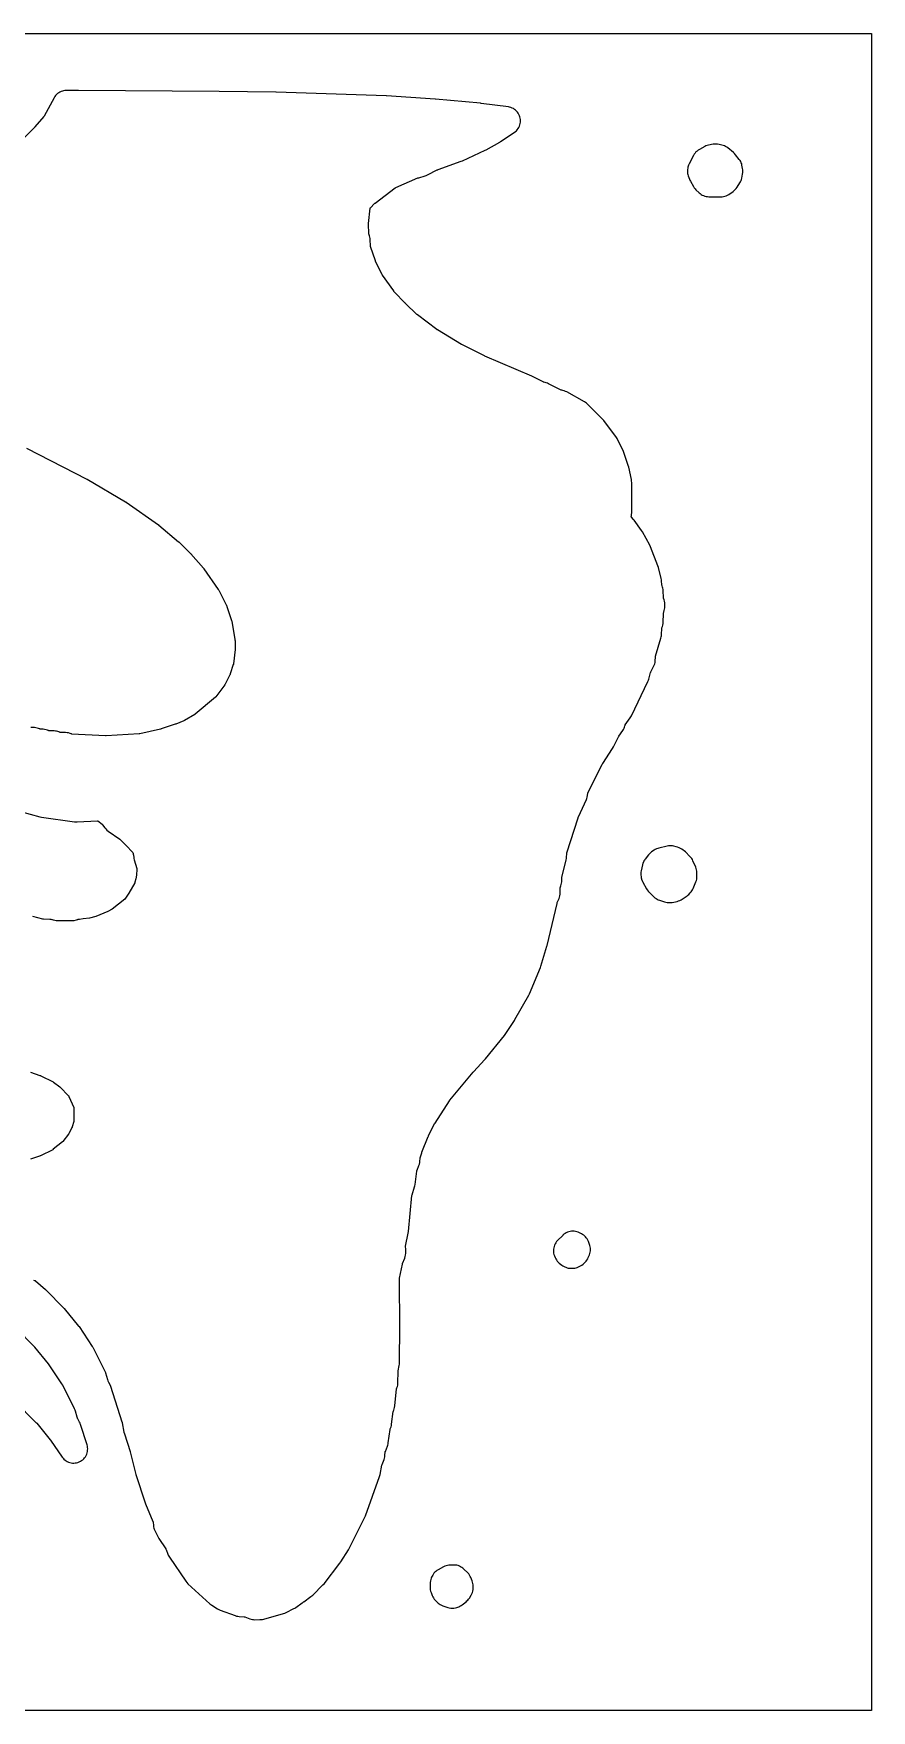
# Model space of a CAD drawing. Header units: millimetres. Extents: x 0 to 300, y 0 to 300.
# Drawn here: x 150.1 to 300, y 0 to 300 of the extents above; entities that cross this region are included whole.
import ezdxf

# ---------------------------------------------------------------- set-up
doc = ezdxf.new("R2010")
doc.units = ezdxf.units.MM
doc.layers.add('CUT', color=7, linetype='CONTINUOUS')

msp = doc.modelspace()

# ---------------------------------------------------------------- linework, layer by layer
at = {"layer": 'CUT'}
for points in [[(300, 299.9386), (300, 0.0614), (299.9971, 0.0029), (299.9386, 0), (0.0614, 0), (0.0029, 0.0029), (0, 0.0614), (0, 299.9386), (0.0029, 299.9971), (0.0614, 300), (299.9386, 300), (299.9971, 299.9971)], [(267.2443, 274.5337), (267.4654, 273.9465), (267.5426, 273.7639), (267.634, 273.588), (268.1928, 272.6096), (268.3155, 272.416), (268.4554, 272.2344), (268.6114, 272.0663), (269.1564, 271.5307), (269.3365, 271.3701), (269.5312, 271.2275), (269.7388, 271.1044), (269.9572, 271.0019), (270.1846, 270.9209), (270.4187, 270.8623), (270.6573, 270.8264), (270.8983, 270.8138), (273.0647, 270.8048), (273.3109, 270.8159), (273.5548, 270.8512), (273.794, 270.9104), (274.0263, 270.9928), (274.2493, 271.0977), (274.4609, 271.2241), (275.2379, 271.7416), (275.4484, 271.8983), (275.6413, 272.0763), (275.8145, 272.2735), (275.966, 272.4877), (276.4674, 273.282), (276.5792, 273.4782), (276.6728, 273.6836), (276.7475, 273.8967), (276.8027, 274.1156), (276.9569, 274.8696), (276.9945, 275.1149), (277.0076, 275.3627), (276.996, 275.6106), (276.9599, 275.8562), (276.8444, 276.4396), (276.7884, 276.6662), (276.7115, 276.8866), (276.6144, 277.0989), (276.4979, 277.3012), (276.3631, 277.4917), (275.7116, 278.3267), (275.5267, 278.538), (275.3193, 278.7273), (274.2992, 279.5581), (274.113, 279.6959), (273.9148, 279.8159), (273.7064, 279.917), (273.4895, 279.9984), (273.266, 280.0594), (272.7344, 280.1782), (272.4775, 280.2217), (272.2174, 280.2383), (271.957, 280.2277), (271.6991, 280.19), (270.8669, 280.0237), (270.6286, 279.9638), (270.3974, 279.8808), (270.1755, 279.7755), (269.2166, 279.2614), (269.0007, 279.1313), (268.799, 278.98), (268.6136, 278.8092), (268.4463, 278.6206), (268.2988, 278.4161), (268.1727, 278.1978), (267.3965, 276.6823), (267.3003, 276.4708), (267.2241, 276.2513), (267.1864, 276.1236), (267.1311, 275.8991), (267.0969, 275.6704), (267.0839, 275.4396), (267.0924, 275.2085), (267.1221, 274.9792), (267.1729, 274.7536)], [(259.7576, 147.0008), (259.8883, 146.7872), (260.0397, 146.5878), (260.0885, 146.5354), (260.1055, 146.5133), (260.2714, 146.3368), (261.1125, 145.5246), (261.283, 145.3743), (261.4666, 145.2401), (261.6615, 145.1231), (261.8663, 145.0243), (262.0792, 144.9445), (262.9606, 144.6593), (263.2179, 144.5909), (263.4811, 144.5503), (263.7472, 144.5379), (264.0899, 144.5402), (264.3836, 144.5595), (264.6731, 144.6132), (265.2356, 144.7522), (265.4809, 144.8264), (265.7174, 144.9253), (265.9424, 145.0479), (266.8445, 145.601), (267.0155, 145.7159), (267.1765, 145.8444), (267.3264, 145.9857), (267.5867, 146.2523), (267.7434, 146.4287), (267.8828, 146.6191), (268.0036, 146.8218), (268.1047, 147.035), (268.6003, 148.2211), (268.6853, 148.4574), (268.7463, 148.701), (268.7824, 148.9496), (268.7935, 149.2005), (268.7893, 149.8713), (268.775, 150.1239), (268.7351, 150.3738), (268.6702, 150.6184), (268.5809, 150.8552), (268.0774, 152.0098), (267.9723, 152.2226), (267.8475, 152.4244), (267.7041, 152.6136), (267.5434, 152.7882), (266.7111, 153.6111), (266.52, 153.7816), (266.3124, 153.9316), (266.0906, 154.0596), (265.5884, 154.3161), (265.3254, 154.4319), (265.0509, 154.5167), (264.6302, 154.6206), (264.399, 154.6663), (264.1645, 154.69), (263.9289, 154.6915), (263.6941, 154.6709), (263.4623, 154.6282), (261.9963, 154.286), (261.7696, 154.2217), (261.5499, 154.1363), (261.3393, 154.0306), (261.1395, 153.9055), (260.6733, 153.5821), (260.472, 153.4267), (260.2875, 153.2516), (260.1218, 153.0587), (259.5173, 152.2782), (259.5128, 152.2724), (259.495, 152.2466), (259.39, 152.0978), (259.3778, 152.0769), (259.358, 152.0482), (259.3163, 151.971), (259.279, 151.9069), (259.262, 151.8705), (259.2285, 151.8085), (259.199, 151.7361), (259.1853, 151.7069), (259.1698, 151.6642), (259.1258, 151.5561), (259.0512, 151.294), (258.8032, 150.1993), (258.7595, 149.9465), (258.7418, 149.6907), (258.7505, 149.4343), (258.7854, 149.1802), (258.8279, 148.9568), (258.8689, 148.7905), (258.8773, 148.752), (258.8814, 148.7397), (258.8925, 148.6946), (258.9542, 148.5257), (258.969, 148.482), (258.9738, 148.472), (258.9851, 148.4409), (259.0683, 148.2722), (259.091, 148.2243), (259.101, 148.206), (259.1045, 148.1987), (259.1169, 148.1768)], [(244.5909, 79.6602), (244.8264, 79.5253), (245.1324, 79.3715), (245.1344, 79.3706), (245.3425, 79.2776), (245.5582, 79.204), (245.7797, 79.1503), (246.0052, 79.117), (246.2328, 79.1044), (246.4693, 79.1021), (246.6983, 79.1103), (246.7106, 79.1119), (246.7145, 79.1121), (246.855, 79.1305), (246.9256, 79.1396), (246.9276, 79.14), (246.943, 79.142), (247.1678, 79.1929), (247.387, 79.2642), (247.5987, 79.3554), (247.9498, 79.5264), (248.1916, 79.6611), (248.417, 79.8218), (248.6233, 80.0064), (248.8016, 80.1847), (248.9686, 80.3692), (249.1164, 80.5694), (249.2436, 80.7833), (249.3489, 81.0088), (249.5552, 81.5149), (249.5594, 81.5251), (249.6386, 81.7493), (249.6961, 81.9801), (249.7315, 82.2153), (249.7443, 82.4527), (249.7345, 82.6904), (249.7022, 82.926), (249.6476, 83.1575), (249.5713, 83.3827), (249.3659, 83.9057), (249.2635, 84.1325), (249.1391, 84.348), (248.9939, 84.5501), (248.9687, 84.5786), (248.8251, 84.7423), (248.7375, 84.8324), (248.554, 85.0033), (248.5475, 85.0082), (248.5427, 85.0126), (248.3423, 85.1642), (248.1277, 85.2949), (247.901, 85.4033), (247.5424, 85.5532), (247.3114, 85.6367), (247.0733, 85.6972), (246.8305, 85.734), (246.5852, 85.7467), (246.3398, 85.7353), (246.0967, 85.6999), (245.8583, 85.6409), (245.6268, 85.5587), (245.4045, 85.4541), (245.1935, 85.3283), (244.9959, 85.1824), (244.8136, 85.0178), (244.7891, 84.9934), (243.852, 84.0608), (243.6886, 83.8816), (243.5434, 83.6875), (243.5418, 83.6849), (243.5396, 83.6819), (243.4137, 83.4738), (243.3087, 83.2545), (243.2254, 83.0261), (243.1648, 82.7906), (243.1273, 82.5503), (243.1133, 82.3076), (243.123, 82.0646), (243.1562, 81.8237), (243.2127, 81.5872), (243.2919, 81.3573), (243.417, 81.0444), (243.521, 80.8179), (243.6469, 80.6029), (243.7936, 80.4015), (243.9597, 80.2157), (243.9633, 80.2121), (244.1705, 80.0023), (244.3714, 79.8198)], [(221.6654, 20.1203), (221.8065, 19.9237), (221.9661, 19.7417), (222.3297, 19.3652), (222.5005, 19.2042), (222.6857, 19.0599), (222.8836, 18.9336), (223.0924, 18.8264), (223.3104, 18.7393), (224.222, 18.4239), (224.4827, 18.3492), (224.75, 18.3032), (225.0207, 18.2865), (225.0317, 18.2864), (225.3043, 18.2992), (225.5738, 18.3417), (225.8371, 18.4133), (226.0048, 18.4688), (226.2086, 18.5464), (226.4049, 18.6414), (226.5921, 18.7532), (226.7689, 18.8809), (227.4874, 19.449), (227.6565, 19.5955), (227.8118, 19.7565), (227.9521, 19.9307), (228.0763, 20.1168), (228.3896, 20.6351), (228.5145, 20.8689), (228.6139, 21.1146), (228.6868, 21.3695), (228.7323, 21.6307), (228.7499, 21.8952), (228.7541, 22.2175), (228.7452, 22.464), (228.7121, 22.7084), (228.655, 22.9483), (228.5746, 23.1815), (228.3405, 23.7648), (228.2349, 23.994), (228.1067, 24.2113), (227.9572, 24.4145), (227.7881, 24.6017), (227.1096, 25.2802), (226.9277, 25.445), (226.7305, 25.5912), (226.52, 25.7174), (226.298, 25.8223), (226.0668, 25.905), (225.8287, 25.9645), (225.5858, 26.0005), (225.3406, 26.0124), (224.6815, 26.0121), (224.4314, 25.9994), (224.1839, 25.9618), (223.9413, 25.8996), (223.7062, 25.8135), (223.4809, 25.7042), (222.4865, 25.1591), (222.2787, 25.0316), (222.0843, 24.8844), (221.9051, 24.719), (221.7429, 24.537), (221.5992, 24.34), (221.5259, 24.2285), (221.4149, 24.0425), (221.3204, 23.8476), (221.2431, 23.6453), (221.1724, 23.4329), (221.1016, 23.1749), (221.0587, 22.9109), (221.0443, 22.6437), (221.0441, 22.0296), (221.0554, 21.7919), (221.0892, 21.5563), (221.1452, 21.3251), (221.223, 21.1002), (221.4432, 20.5498), (221.5439, 20.3297)]]:
    msp.add_lwpolyline(points, close=True, dxfattribs=at)
for points in [[(150.1044, 76.9875), (150.291, 76.9445), (150.3773, 76.928), (150.4415, 76.9122), (150.4933, 76.871), (152.2751, 75.2938), (152.3044, 75.2669), (152.3329, 75.2391), (155.5506, 71.9946), (155.5904, 71.9524), (155.6282, 71.9084), (158.1991, 68.7709), (158.2356, 68.7241), (158.2698, 68.6755), (160.6385, 65.1331), (160.6792, 65.0679), (160.7157, 65.0003), (162.975, 60.4832), (162.983, 60.4661), (163.0111, 60.3935), (163.0166, 60.3755), (163.3397, 59.2281), (163.4222, 58.9842), (163.5293, 58.75), (163.8753, 58.0864), (163.8829, 58.071), (163.9101, 58.0055), (163.9157, 57.9893), (165.9417, 51.6257), (165.9619, 51.5549), (165.9778, 51.483), (166.2976, 49.8014), (166.3779, 49.4899), (167.4113, 46.3368), (167.4259, 46.289), (167.4385, 46.2407), (168.3505, 42.4341), (168.4098, 42.2264), (170.1099, 37.1237), (170.1739, 36.9526), (171.4905, 33.7922), (171.4978, 33.7733), (171.5098, 33.7332), (171.5178, 33.6921), (171.5201, 33.672), (171.5709, 33.0952), (171.6026, 32.8618), (171.6561, 32.6325), (171.731, 32.4092), (171.8265, 32.1939), (172.4099, 31.0308), (172.549, 30.7883), (173.7795, 28.897), (173.7911, 28.8778), (173.8327, 28.7948), (173.841, 28.7739), (174.136, 27.9678), (174.2158, 27.7748), (174.3116, 27.5892), (174.4224, 27.4123), (177.3798, 23.1028), (177.5537, 22.878), (177.7519, 22.6744), (181.6552, 19.0969), (181.8292, 18.9514), (182.0157, 18.8223), (183.0484, 18.1743), (183.2765, 18.0473), (183.5166, 17.9447), (186.1777, 16.9692), (186.409, 16.8969), (186.6462, 16.8474), (186.8871, 16.821), (187.8008, 16.7657), (187.8204, 16.764), (187.8605, 16.7576), (187.8998, 16.7472), (187.9184, 16.7407), (188.8283, 16.4001), (189.0445, 16.3303), (189.2661, 16.2803), (189.4913, 16.2506), (189.7182, 16.2415), (190.6292, 16.2465), (190.8553, 16.2579), (191.0793, 16.2898), (191.2996, 16.3418), (194.8662, 17.3561), (195.0888, 17.4309), (195.3034, 17.5262), (196.6959, 18.2248), (196.8658, 18.3185), (197.0279, 18.425), (198.1637, 19.2363), (198.2123, 19.2675), (198.4222, 19.4183), (198.4538, 19.4435), (199.7517, 20.3706), (199.9151, 20.4978), (200.0674, 20.6382), (201.8793, 22.4521), (202.0825, 22.6822), (204.9419, 26.3517), (205.0896, 26.5628), (206.4606, 28.7552), (206.5772, 28.963), (209.377, 34.5643), (209.4932, 34.8355), (212.0137, 41.8396), (212.0728, 42.0266), (212.1171, 42.2178), (212.4366, 43.8928), (212.4404, 43.9107), (212.4613, 43.9833), (212.4676, 44.0005), (212.8243, 44.9144), (212.9038, 45.1529), (212.959, 45.3982), (212.9893, 45.6478), (213.0305, 46.2333), (213.0324, 46.2534), (213.0396, 46.2944), (213.0508, 46.3345), (213.0577, 46.3535), (213.426, 47.2876), (213.4932, 47.4809), (213.5443, 47.679), (213.5791, 47.8807), (213.8901, 50.2622), (213.8932, 50.2822), (213.9029, 50.3229), (213.9166, 50.3624), (213.9247, 50.381), (213.9688, 50.4755), (214.0651, 50.7133), (214.1366, 50.9597), (214.1825, 51.2121), (214.4757, 53.4837), (214.4787, 53.5027), (214.4875, 53.5413), (214.5, 53.5789), (214.5074, 53.5966), (214.5523, 53.6974), (214.6479, 53.9476), (214.7162, 54.2066), (214.7564, 54.4715), (215.0535, 57.5244), (215.0558, 57.5434), (215.0634, 57.5821), (215.0747, 57.62), (215.0815, 57.6378), (215.1247, 57.7443), (215.2013, 57.9605), (215.2576, 58.1829), (215.2934, 58.4094), (215.3083, 58.6383), (215.3458, 60.6271), (215.3466, 60.6445), (215.3542, 60.7159), (215.3571, 60.733), (215.5469, 61.7026), (215.5813, 61.9367), (215.5934, 62.173), (215.6193, 68.7886), (215.6193, 68.8054), (215.5972, 76.7866), (215.5882, 76.9915), (215.564, 77.1831), (215.5558, 77.251), (215.565, 77.3082), (216.0945, 79.8316), (216.0957, 79.8368), (216.1184, 79.9144), (216.1249, 79.9321), (216.5152, 80.9324), (216.6013, 81.195), (216.6578, 81.4654), (216.7103, 81.8103), (216.7357, 82.0649), (216.735, 82.3209), (216.7082, 82.5754), (216.6459, 82.9706), (216.6434, 82.9887), (216.6411, 83.0265), (216.6457, 83.0642), (216.6492, 83.0821), (217.1555, 85.3788), (217.203, 85.6811), (217.8143, 92.1314), (217.8168, 92.1515), (217.8335, 92.2348), (217.839, 92.2544), (218.2803, 93.6712), (218.3356, 93.88), (218.3726, 94.0929), (218.6851, 96.5012), (218.6889, 96.5246), (218.7134, 96.6207), (218.7213, 96.6431), (219.0573, 97.5054), (219.1384, 97.7504), (219.1939, 98.0024), (219.223, 98.2589), (219.2546, 98.7701), (219.255, 98.7755), (219.2622, 98.8257), (219.268, 98.8508), (219.2748, 98.8739), (219.5683, 99.7815), (219.5817, 99.8206), (219.5964, 99.8593), (220.736, 102.7069), (220.7559, 102.7538), (220.7778, 102.7998), (221.8711, 104.9817), (221.9021, 105.0397), (221.9363, 105.0959), (224.508, 109.0844), (224.5489, 109.144), (224.5934, 109.201), (228.7383, 114.2064), (228.7646, 114.237), (228.7918, 114.2667), (230.8533, 116.4448), (230.984, 116.5943), (234.3525, 120.7729), (234.4818, 120.9484), (236.1404, 123.4191), (236.242, 123.5839), (238.7071, 127.9519), (238.8416, 128.2288), (240.7771, 132.9292), (240.8549, 133.146), (241.9534, 136.7171), (241.9975, 136.8794), (243.7652, 144.3911), (243.7709, 144.4127), (243.8026, 144.5008), (243.812, 144.5211), (244.045, 144.9916), (244.1505, 145.2365), (244.2292, 145.4912), (244.2804, 145.7528), (244.3034, 146.0184), (244.3425, 147.1979), (244.3436, 147.2168), (244.3487, 147.2559), (244.3613, 147.2933), (244.3687, 147.3108), (244.3781, 147.3319), (244.4645, 147.5518), (244.5297, 147.779), (244.5732, 148.0112), (244.5946, 148.2466), (244.6229, 148.9), (244.6241, 148.9186), (244.6349, 148.9958), (244.6388, 149.0141), (245.3945, 152.192), (245.4352, 152.4032), (245.4577, 152.6172), (245.5004, 153.3131), (245.5008, 153.3184), (245.5077, 153.3678), (245.5134, 153.3924), (245.52, 153.4151), (247.5221, 159.7122), (247.5479, 159.7853), (247.5784, 159.8566), (249.014, 162.9423), (249.1085, 163.1754), (249.1791, 163.4168), (249.2251, 163.6641), (249.282, 164.0882), (249.2854, 164.1093), (249.2962, 164.1526), (249.3116, 164.1946), (249.3206, 164.214), (251.8515, 169.2908), (251.8866, 169.3562), (251.9257, 169.4194), (253.6915, 172.087), (253.8514, 172.366), (254.7446, 174.1872), (254.747, 174.1919), (254.7871, 174.26), (254.7975, 174.2754), (255.5163, 175.2872), (255.6481, 175.4934), (255.7591, 175.7115), (255.8482, 175.9394), (255.9147, 176.1749), (255.9253, 176.2212), (255.93, 176.2397), (255.9427, 176.2774), (255.9625, 176.312), (255.9732, 176.3279), (256.8471, 177.5572), (256.9638, 177.7372), (257.0646, 177.9265), (260.0236, 184.1092), (260.108, 184.307), (260.1751, 184.5113), (260.5024, 185.6742), (260.5082, 185.6929), (260.5381, 185.7692), (260.5466, 185.7868), (261.0427, 186.7533), (261.1487, 186.989), (261.2298, 187.2345), (261.2851, 187.487), (261.314, 187.7438), (261.358, 188.4705), (261.36, 188.4929), (261.3765, 188.5858), (261.3823, 188.6075), (262.3519, 191.8465), (262.4038, 192.0512), (262.4383, 192.2594), (262.4551, 192.4699), (262.4958, 193.5559), (262.4971, 193.5762), (262.5031, 193.6183), (262.5135, 193.6596), (262.52, 193.6789), (262.6049, 193.9112), (262.6844, 194.1722), (262.7351, 194.4403), (262.7562, 194.7124), (262.7895, 196.1725), (262.7902, 196.1893), (262.794, 196.2242), (262.8009, 196.2589), (262.8051, 196.2747), (262.9481, 196.7715), (263.004, 197.008), (263.0365, 197.2489), (263.0456, 197.4917), (263.0407, 197.9254), (263.0251, 198.1766), (262.9845, 198.4249), (262.919, 198.6678), (262.8087, 199.0082), (262.8034, 199.0261), (262.7949, 199.064), (262.7902, 199.1026), (262.7892, 199.1212), (262.7564, 200.3013), (262.7397, 200.5278), (262.7027, 200.7518), (262.6454, 200.9715), (262.5684, 201.1851), (262.5267, 201.2862), (262.5189, 201.3067), (262.5063, 201.3508), (262.4987, 201.3961), (262.4969, 201.418), (262.4651, 202.017), (262.4409, 202.2554), (262.394, 202.4905), (261.9001, 204.466), (261.8072, 204.7593), (260.4862, 208.1841), (260.34, 208.4969), (259.0434, 210.8348), (258.8812, 211.0896), (257.5543, 212.92), (257.4326, 213.0748), (257.0636, 213.5075), (257.0278, 213.5538), (257.0417, 213.6205), (257.0709, 213.7346), (257.1084, 213.9825), (257.1209, 214.2328), (257.1209, 214.2835), (257.1196, 219.6664), (257.1056, 219.9299), (257.0639, 220.1905), (256.5825, 222.4334), (256.5101, 222.6986), (255.7244, 225.0581), (255.5886, 225.386), (254.6017, 227.3604), (254.4965, 227.5499), (254.3752, 227.7296), (252.1366, 230.7552), (252.0199, 230.9012), (251.8925, 231.0381), (249.2143, 233.7098), (249.0408, 233.8674), (248.8533, 234.008), (248.6535, 234.1304), (245.4873, 235.8719), (245.2724, 235.977), (245.0484, 236.0611), (244.8174, 236.1235), (244.5981, 236.1715), (244.5816, 236.1755), (244.548, 236.1859), (244.5152, 236.1993), (244.5003, 236.2065), (242.2398, 237.362), (242.0453, 237.4511), (241.8438, 237.5233), (241.6369, 237.578), (241.3804, 237.6342), (241.3638, 237.6382), (241.3298, 237.6488), (241.2967, 237.6624), (241.2817, 237.6697), (239.3993, 238.638), (239.2365, 238.7145), (230.8722, 242.2817), (230.837, 242.2974), (230.8024, 242.3141), (226.7621, 244.3461), (226.7212, 244.3676), (226.6812, 244.3907), (222.3826, 246.9757), (222.3278, 247.0106), (222.275, 247.0484), (218.8086, 249.6699), (218.7537, 249.714), (218.7013, 249.7612), (216.6525, 251.7188), (216.6326, 251.7383), (216.6131, 251.7582), (214.6574, 253.805), (214.5988, 253.8709), (214.5451, 253.941), (212.5322, 256.7705), (212.5293, 256.7748), (212.4901, 256.8394), (212.4817, 256.8552), (211.3339, 259.146), (211.2968, 259.2275), (211.2657, 259.3115), (210.4046, 261.9276), (210.3992, 261.9455), (210.3906, 261.983), (210.3856, 262.0212), (210.3845, 262.0398), (210.3459, 263.1079), (210.3254, 263.3491), (210.2817, 263.5873), (210.2152, 263.8201), (210.1005, 264.1583), (210.0943, 264.1782), (210.0849, 264.2202), (210.0799, 264.263), (210.0791, 264.2838), (210.0617, 265.852), (210.0629, 265.9213), (210.0681, 265.9905), (210.3498, 268.7355), (210.3589, 268.7948), (210.3992, 268.8393), (211.128, 269.568), (211.188, 269.624), (211.2517, 269.6759), (214.7957, 272.3704), (214.8149, 272.3841), (214.9001, 272.4339), (214.9214, 272.4439), (218.8821, 274.1595), (218.9581, 274.1894), (219.0359, 274.2142), (220.1462, 274.5267), (220.3817, 274.6057), (220.6081, 274.7078), (222.348, 275.5983), (222.4177, 275.6312), (222.4893, 275.6597), (226.6244, 277.1512), (226.8292, 277.2355), (230.9198, 279.1354), (231.0891, 279.2219), (233.5014, 280.574), (233.6682, 280.6762), (236.1157, 282.3119), (236.3103, 282.456), (236.49, 282.6183), (236.6532, 282.7972), (236.7983, 282.991), (236.924, 283.198), (237.029, 283.4162), (237.1125, 283.6435), (237.1735, 283.8778), (237.2117, 284.1169), (237.2265, 284.3586), (237.2178, 284.6006), (237.1858, 284.8406), (237.1307, 285.0763), (237.0531, 285.3057), (236.9537, 285.5265), (236.8333, 285.7366), (236.6932, 285.9341), (236.5347, 286.1171), (236.3592, 286.2839), (236.1683, 286.4329), (235.964, 286.5628), (235.748, 286.6723), (235.5225, 286.7604), (235.2895, 286.8263), (235.0512, 286.8693), (230.1656, 287.5089), (230.0746, 287.5192), (222.0378, 288.2732), (221.9667, 288.2788), (213.2564, 288.8458), (213.1808, 288.8496), (193.531, 289.5323), (193.4642, 289.5337), (183.3363, 289.6151), (158.1979, 289.8172), (158.1722, 289.8172), (155.9952, 289.8123), (155.7533, 289.8), (155.5137, 289.7644), (155.2787, 289.7057), (155.0504, 289.6246), (154.8311, 289.5218), (154.6228, 289.3982), (154.4274, 289.255), (154.2467, 289.0936), (154.0826, 288.9155), (153.9364, 288.7223), (153.8097, 288.5159), (152.0104, 285.2403), (152.0006, 285.2235), (151.9546, 285.1564), (151.9424, 285.1412), (150.3858, 283.2964), (150.3484, 283.254), (150.3089, 283.2134), (146.58, 279.548)], [(148.8565, 225.8074), (159.6644, 220.283), (159.6943, 220.2672), (159.7238, 220.2506), (166.6047, 216.2362), (166.6486, 216.2093), (166.6913, 216.1806), (172.471, 212.117), (172.513, 212.0861), (172.5536, 212.0534), (176.0842, 209.0883), (176.1201, 209.0569), (176.1547, 209.0242), (178.2061, 207.0072), (178.2391, 206.9735), (178.2707, 206.9386), (180.5347, 204.3383), (180.576, 204.2882), (180.6146, 204.2359), (183.1807, 200.5606), (183.2284, 200.4868), (183.2706, 200.4097), (184.6392, 197.6802), (184.675, 197.6021), (184.7051, 197.5217), (185.5568, 194.9801), (185.5583, 194.9753), (185.5768, 194.9029), (185.5802, 194.8857), (186.1484, 191.583), (186.1598, 191.5003), (186.1654, 191.417), (186.2149, 189.9091), (186.215, 189.9039), (186.2118, 189.8267), (186.2099, 189.8087), (185.8872, 187.2438), (185.8844, 187.2251), (185.8671, 187.1479), (185.8616, 187.1299), (185.303, 185.4332), (185.2721, 185.3499), (185.2353, 185.2692), (184.3983, 183.598), (184.3958, 183.5932), (184.3539, 183.5238), (184.3431, 183.5082), (182.7525, 181.3271), (182.7492, 181.3228), (182.7166, 181.2848), (182.6985, 181.267), (182.6805, 181.2513), (179.0587, 178.2457), (179.0544, 178.2422), (178.9873, 178.195), (178.9709, 178.185), (177.1485, 177.1298), (177.0731, 177.0896), (176.9951, 177.0548), (175.5554, 176.473), (175.5202, 176.4594), (175.4845, 176.4469), (172.9342, 175.5963), (172.8782, 175.5791), (172.8215, 175.5646), (169.1538, 174.723), (169.1485, 174.7219), (169.068, 174.71), (169.0491, 174.7084), (163.1459, 174.3584), (163.077, 174.3563), (163.0081, 174.3581), (156.9975, 174.6845), (156.9779, 174.6861), (156.9374, 174.6924), (156.8977, 174.7028), (156.8791, 174.7091), (156.6626, 174.7896), (156.4059, 174.8696), (156.1422, 174.9215), (155.8744, 174.9448), (154.9071, 174.9768), (154.8897, 174.9777), (154.8538, 174.9821), (154.8195, 174.9927), (154.8032, 174.999), (154.6798, 175.0494), (154.4704, 175.1243), (154.255, 175.1803), (154.0356, 175.217), (153.8138, 175.234), (152.908, 175.2629), (152.8907, 175.2638), (152.8547, 175.2682), (152.8205, 175.2787), (152.8041, 175.285), (152.6299, 175.3559), (152.3736, 175.4445), (152.1092, 175.5047), (151.8399, 175.536), (151.3452, 175.5663), (151.327, 175.5679), (151.2895, 175.5737), (151.2538, 175.5864), (151.2104, 175.6053), (151.21, 175.6045), (151.0152, 175.6836), (150.782, 175.7528), (150.5432, 175.799), (150.301, 175.8217), (149.6379, 175.8517)], [(144.3627, 161.7934), (151.2434, 159.8691), (151.5689, 159.8011), (157.4412, 158.9761), (157.6907, 158.9537), (157.9412, 158.9564), (161.5512, 159.1765), (161.5693, 159.1772), (161.6068, 159.1759), (161.6378, 159.1549), (161.6521, 159.1437), (162.3919, 158.5348), (162.396, 158.5312), (162.4329, 158.4955), (162.4499, 158.4758), (162.4647, 158.4565), (162.8548, 157.9194), (163.0324, 157.7017), (163.2332, 157.5054), (163.4548, 157.3328), (165.592, 155.8535), (166.6534, 154.7849), (167.8826, 153.4794), (167.9301, 153.2881), (167.9507, 153.2048), (167.9594, 153.1699), (167.9921, 153.0382), (168.0378, 152.6168), (168.0723, 152.3939), (168.1267, 152.175), (168.5781, 150.6556), (168.5833, 150.6361), (168.5836, 150.6345), (168.5899, 150.5841), (168.5904, 150.4559), (168.5923, 150.4203), (168.5734, 149.5016), (168.5723, 149.4803), (168.5676, 149.4441), (168.4147, 148.7898), (168.2636, 148.1697), (168.2594, 148.1542), (168.2461, 148.1169), (168.2369, 148.0968), (168.2187, 148.0596), (167.1857, 146.2417), (166.4386, 145.1621), (165.3533, 144.2384), (164.1769, 143.3649), (163.4315, 142.9071), (161.2591, 142.0458), (160.1157, 141.7596), (158.9788, 141.6118), (158.9787, 141.6118), (158.3262, 141.5269), (158.218, 141.5066), (158.153, 141.4953), (158.1404, 141.492), (158.0484, 141.4747), (157.9722, 141.4513), (157.9504, 141.4473), (157.7341, 141.3876), (157.3496, 141.2627), (157.3324, 141.2576), (155.2743, 141.2464), (155.2393, 141.2465), (155.1756, 141.2466), (155.0994, 141.2467), (154.9915, 141.2469), (154.9103, 141.2471), (154.8769, 141.2471), (154.1898, 141.2483), (154.1684, 141.2525), (154.1498, 141.2576), (153.6712, 141.4016), (153.5433, 141.4342), (153.4637, 141.4547), (153.2569, 141.4897), (153.0479, 141.5073), (151.9096, 141.5549), (151.8899, 141.5562), (151.818, 141.5666), (149.9927, 142.0205)], [(149.5862, 114.1845), (151.2723, 113.6184), (151.3529, 113.5882), (151.4311, 113.5523), (153.631, 112.4467), (153.6358, 112.4441), (153.705, 112.4023), (153.7206, 112.3915), (154.8372, 111.5754), (154.8509, 111.5648), (154.9054, 111.5171), (154.9177, 111.5048), (156.4045, 109.9495), (156.4164, 109.9364), (156.4394, 109.9076), (156.4566, 109.8755), (156.4639, 109.8592), (157.3178, 107.8491), (157.3249, 107.8311), (157.3369, 107.7928), (157.3411, 107.7527), (157.3417, 107.7335), (157.3544, 105.5034), (157.354, 105.4847), (157.3505, 105.4457), (157.3433, 105.4072), (157.3385, 105.3891), (157.047, 104.3832), (157.0414, 104.3653), (157.0124, 104.2922), (157.0042, 104.2753), (156.4352, 103.1655), (156.4271, 103.1506), (156.3894, 103.0904), (156.3794, 103.0767), (155.3969, 101.7759), (155.3866, 101.7627), (155.3631, 101.7366), (155.3373, 101.7125), (155.3247, 101.7022), (153.6572, 100.3896), (153.6413, 100.3777), (153.5714, 100.3333), (153.5539, 100.324), (151.3812, 99.2347), (151.3024, 99.1986), (151.2212, 99.1683), (149.5925, 98.625)], [(146.7946, 55.3282), (150.6226, 51.4788), (150.664, 51.4351), (150.7033, 51.3893), (153.1136, 48.4293), (153.1428, 48.3919), (153.1706, 48.3534), (155.2573, 45.338), (155.4065, 45.1435), (155.574, 44.9646), (155.7583, 44.8029), (155.9575, 44.66), (156.1697, 44.5374), (156.3929, 44.4361), (156.6249, 44.3572), (156.8636, 44.3013), (157.1066, 44.2691), (157.3516, 44.2609), (157.5962, 44.2767), (157.8381, 44.3163), (158.0749, 44.3795), (158.3044, 44.4655), (158.5244, 44.5736), (158.7328, 44.7028), (158.9274, 44.8517), (159.1066, 45.019), (159.2686, 45.203), (159.4117, 45.402), (159.5346, 45.614), (159.6363, 45.8371), (159.7155, 46.069), (159.7717, 46.3076), (159.8042, 46.5505), (159.8128, 46.7955), (159.7974, 47.0401), (159.7581, 47.2821), (159.6953, 47.519), (158.5292, 51.1815), (158.4551, 51.3837), (158.3639, 51.5788), (158.0524, 52.1762), (158.0241, 52.2341), (158.0136, 52.257), (157.9662, 52.3766), (157.9581, 52.4004), (157.9391, 52.462), (157.6424, 53.5157), (157.5676, 53.7401), (157.4719, 53.9564), (155.3626, 58.1736), (155.2049, 58.4449), (152.9509, 61.8158), (152.8065, 62.0106), (150.3519, 65.0063), (150.1932, 65.1823), (147.0953, 68.306)]]:
    msp.add_lwpolyline(points, dxfattribs=at)

doc.saveas('drawing.dxf')
